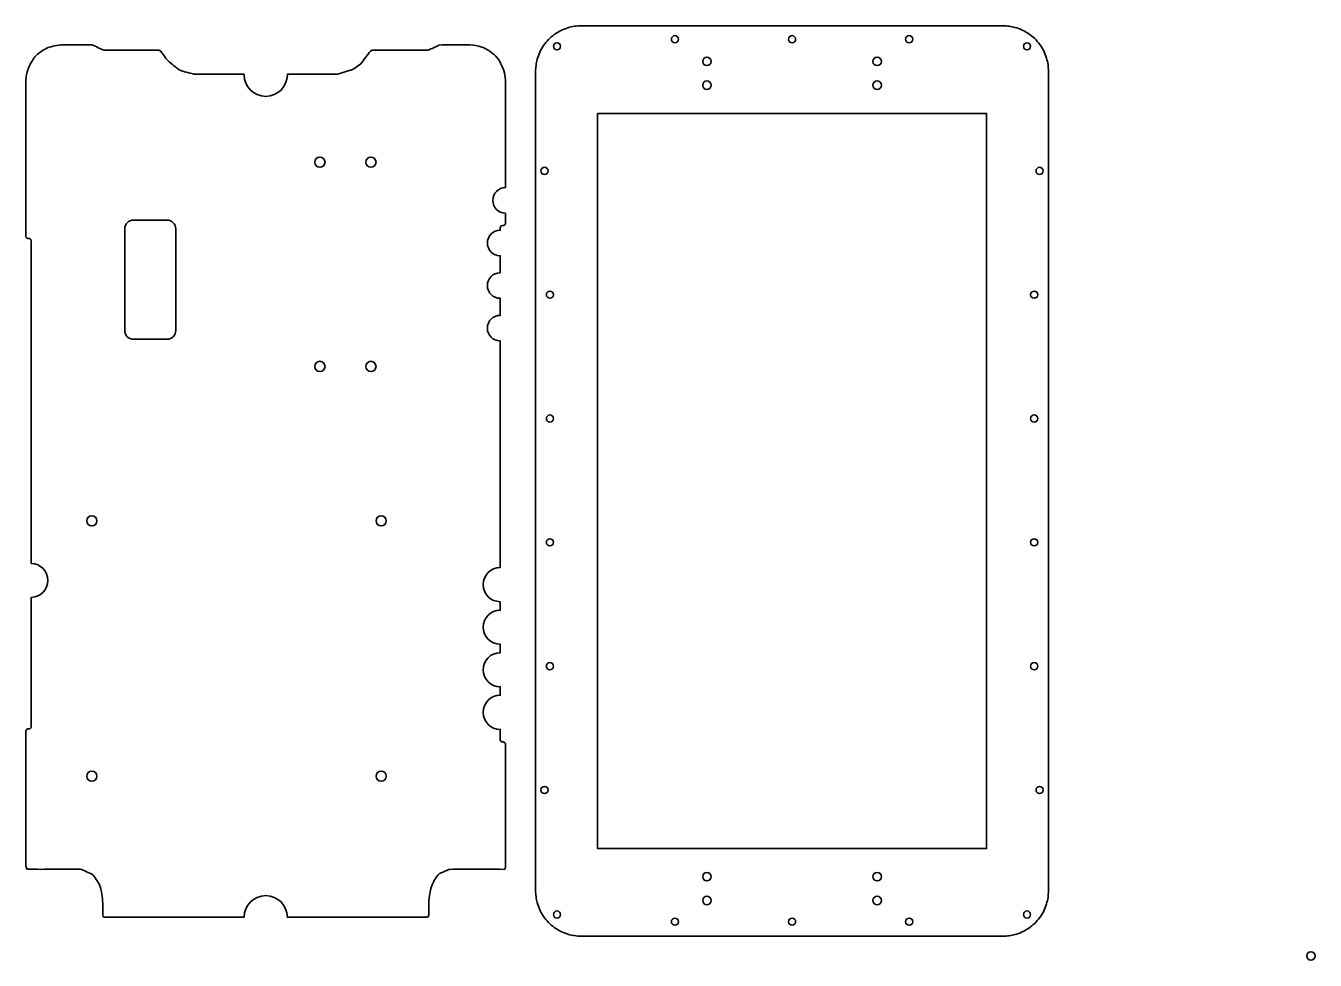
# Model space of a CAD drawing. Header units: inches. Extents: x 2.7 to 32.6, y -22.6 to -1.
import ezdxf

# ---------------------------------------------------------------- set-up
doc = ezdxf.new("R2010")
doc.units = ezdxf.units.IN
doc.header["$MEASUREMENT"] = 0
doc.layers.add('Layer 1', color=7, linetype='Continuous', lineweight=0)

# ---------------------------------------------------------------- blocks, each defined once
blk = doc.blocks.new('Block_1')
at = {"layer": 'Layer 1', "color": 1, "lineweight": 35, "true_color": 0xff0000}
for centre in [(10.946, -12.432), (10.946, -18.338)]:
    blk.add_circle(centre, 0.118, dxfattribs=at)
blk = doc.blocks.new('Block_2')
at = {"layer": 'Layer 1', "color": 1, "lineweight": 35, "true_color": 0xff0000}
for centre in [(4.253, -12.432), (4.253, -18.338)]:
    blk.add_circle(centre, 0.118, dxfattribs=at)
blk = doc.blocks.new('Block_0')
at = {"layer": 'Layer 1'}
for name in ['Block_2', 'Block_1']:
    blk.add_blockref(name, (0, 0), dxfattribs=at)
blk = doc.blocks.new('Block_3')
at = {"layer": 'Layer 1', "color": 1, "lineweight": 35, "true_color": 0xff0000}
for centre in [(9.529, -4.138), (10.71, -4.138), (9.529, -8.862), (10.71, -8.862)]:
    blk.add_circle(centre, 0.118, dxfattribs=at)
blk = doc.blocks.new('Block_4')
at = {"layer": 'Layer 1', "color": 1, "lineweight": 35, "true_color": 0xff0000}
for p, q in [((15.57, -0.986), (25.33, -0.986)), ((14.518, -20.985), (14.518, -2.038)), ((26.381, -20.985), (26.381, -2.038)), ((15.95, -11.51), (15.95, -3.01)), ((26.243, -18.656), (26.258, -18.656)), ((15.57, -22.037), (25.33, -22.037))]:
    blk.add_line(p, q, dxfattribs=at)
for points in [[(15.95, -3.01), (24.95, -3.01), (24.95, -11.51)], [(16.952, -20.011), (15.95, -20.011), (15.95, -11.511)], [(24.95, -11.511), (24.95, -20.011), (16.952, -20.011)]]:
    blk.add_lwpolyline(points, dxfattribs=at)
for centre in [(15.014, -1.461), (17.741, -1.296), (20.45, -1.296), (23.159, -1.296), (25.885, -1.461), (14.724, -4.341), (14.724, -4.341), (26.175, -4.341), (14.849, -7.204), (14.849, -7.204), (26.05, -7.204), (14.849, -10.067), (14.849, -10.067), (26.05, -10.067), (14.849, -12.93), (26.05, -12.93), (14.849, -15.793), (26.05, -15.793), (14.724, -18.656), (26.175, -18.656), (15.014, -21.537), (25.885, -21.537), (17.741, -21.702), (20.45, -21.702), (23.159, -21.702)]:
    blk.add_circle(centre, 0.0825, dxfattribs=at)
for points in [[(14.518, -2.037), (14.52, -1.99), (14.522, -1.944), (14.528, -1.898), (14.533, -1.851), (14.543, -1.806), (14.555, -1.761), (14.571, -1.704), (14.591, -1.649), (14.616, -1.595), (14.64, -1.542), (14.67, -1.49), (14.703, -1.442), (14.736, -1.393), (14.774, -1.348), (14.815, -1.305), (14.856, -1.263), (14.901, -1.224), (14.948, -1.189), (14.996, -1.154), (15.047, -1.123), (15.1, -1.096), (15.153, -1.07), (15.209, -1.048), (15.266, -1.031), (15.315, -1.016), (15.365, -1.004), (15.416, -0.997), (15.466, -0.99), (15.518, -0.988), (15.569, -0.986)], [(25.33, -0.986), (25.377, -0.988), (25.423, -0.989), (25.47, -0.995), (25.516, -1.001), (25.561, -1.01), (25.606, -1.023), (25.663, -1.038), (25.718, -1.058), (25.772, -1.083), (25.825, -1.108), (25.877, -1.137), (25.925, -1.17), (25.974, -1.204), (26.02, -1.241), (26.062, -1.282), (26.104, -1.323), (26.143, -1.368), (26.178, -1.416), (26.213, -1.464), (26.244, -1.514), (26.271, -1.568), (26.297, -1.621), (26.319, -1.676), (26.336, -1.733), (26.351, -1.782), (26.363, -1.832), (26.37, -1.883), (26.377, -1.934), (26.379, -1.985), (26.381, -2.037)], [(14.518, -20.986), (14.52, -21.032), (14.522, -21.079), (14.528, -21.125), (14.533, -21.171), (14.543, -21.217), (14.555, -21.262), (14.571, -21.318), (14.591, -21.374), (14.616, -21.427), (14.64, -21.481), (14.67, -21.532), (14.703, -21.581), (14.736, -21.629), (14.774, -21.675), (14.815, -21.717), (14.856, -21.76), (14.901, -21.799), (14.948, -21.834), (14.996, -21.869), (15.047, -21.9), (15.1, -21.926), (15.153, -21.953), (15.209, -21.975), (15.266, -21.992), (15.315, -22.007), (15.365, -22.019), (15.416, -22.025), (15.466, -22.032), (15.518, -22.035), (15.569, -22.037)], [(25.33, -22.037), (25.377, -22.035), (25.423, -22.033), (25.47, -22.027), (25.516, -22.022), (25.561, -22.012), (25.606, -22), (25.663, -21.984), (25.718, -21.964), (25.772, -21.939), (25.825, -21.915), (25.877, -21.886), (25.925, -21.852), (25.974, -21.819), (26.02, -21.781), (26.062, -21.74), (26.104, -21.699), (26.143, -21.655), (26.178, -21.607), (26.213, -21.559), (26.244, -21.508), (26.271, -21.455), (26.297, -21.402), (26.319, -21.346), (26.336, -21.29), (26.351, -21.24), (26.363, -21.19), (26.37, -21.14), (26.377, -21.089), (26.379, -21.037), (26.381, -20.986)]]:
    blk.add_open_spline(points, degree=3, knots=[0, 0, 0, 0, 1, 1, 1, 2, 2, 2, 3, 3, 3, 4, 4, 4, 5, 5, 5, 6, 6, 6, 7, 7, 7, 8, 8, 8, 9, 9, 9, 10, 10, 10, 10], dxfattribs=at)
for points in [[(25.33, -0.986), (25.33, -0.986), (25.33, -0.986), (25.33, -0.986)], [(14.518, -2.037), (14.518, -2.037), (14.518, -2.037), (14.518, -2.038)], [(26.381, -2.038), (26.381, -2.037), (26.381, -2.037), (26.381, -2.037)], [(26.381, -20.986), (26.381, -20.986), (26.381, -20.985), (26.381, -20.985)], [(25.33, -22.037), (25.33, -22.037), (25.33, -22.037), (25.33, -22.037)]]:
    blk.add_open_spline(points, degree=3, dxfattribs=at)
blk = doc.blocks.new('Block_5')
at = {"layer": 'Layer 1', "color": 1, "lineweight": 35, "true_color": 0xff0000}
for centre in [(18.481, -1.809), (22.418, -1.809), (18.481, -2.36), (22.418, -2.36)]:
    blk.add_circle(centre, 0.0984, dxfattribs=at)
blk = doc.blocks.new('Block_6')
at = {"layer": 'Layer 1', "color": 1, "lineweight": 35, "true_color": 0xff0000}
for centre in [(18.481, -20.661), (22.418, -20.661), (18.481, -21.212), (22.418, -21.212)]:
    blk.add_circle(centre, 0.0984, dxfattribs=at)

msp = doc.modelspace()

# ---------------------------------------------------------------- linework, layer by layer
at = {"layer": 'Layer 1', "color": 1, "lineweight": 35, "true_color": 0xff0000}
msp.add_circle((32.452, -22.494), 0.0984, dxfattribs=at)
for points, knots in [([(13.824, -5.319), (13.824, -5.401), (13.824, -5.481), (13.824, -5.554), (13.824, -5.556), (13.821, -5.567), (13.821, -5.568), (13.815, -5.577), (13.808, -5.59), (13.799, -5.597), (13.796, -5.596), (13.777, -5.605), (13.774, -5.604), (13.766, -5.604), (13.756, -5.604), (13.749, -5.604), (13.717, -5.608), (13.705, -5.625), (13.699, -5.654), (13.699, -5.673), (13.699, -5.693), (13.699, -5.712), (13.698, -5.712), (13.698, -5.712), (13.698, -5.712), (13.535, -5.712), (13.402, -5.845), (13.402, -6.008), (13.402, -6.171), (13.535, -6.303), (13.698, -6.303), (13.698, -6.303), (13.699, -6.303), (13.699, -6.303), (13.699, -6.435), (13.699, -6.568), (13.699, -6.697), (13.699, -6.697), (13.698, -6.697), (13.698, -6.697), (13.535, -6.697), (13.402, -6.829), (13.402, -6.992), (13.402, -7.155), (13.535, -7.287), (13.698, -7.287), (13.698, -7.287), (13.698, -7.287), (13.699, -7.287), (13.699, -7.418), (13.699, -7.549), (13.699, -7.681), (13.698, -7.681), (13.698, -7.681), (13.698, -7.681), (13.535, -7.681), (13.402, -7.813), (13.402, -7.976), (13.402, -8.139), (13.535, -8.271), (13.698, -8.271), (13.698, -8.271), (13.698, -8.271), (13.699, -8.271), (13.699, -10.015), (13.698, -11.772), (13.698, -13.515), (13.698, -13.515), (13.698, -13.515), (13.698, -13.515), (13.48, -13.515), (13.304, -13.691), (13.304, -13.908), (13.304, -14.126), (13.48, -14.302), (13.698, -14.302), (13.698, -14.302), (13.698, -14.302), (13.698, -14.302), (13.699, -14.368), (13.699, -14.433), (13.699, -14.499), (13.698, -14.499), (13.698, -14.499), (13.698, -14.499), (13.48, -14.499), (13.304, -14.675), (13.304, -14.893), (13.304, -15.11), (13.48, -15.286), (13.698, -15.286), (13.698, -15.286), (13.698, -15.286), (13.699, -15.286), (13.699, -15.352), (13.699, -15.418), (13.699, -15.483), (13.698, -15.483), (13.698, -15.483), (13.698, -15.483), (13.48, -15.483), (13.304, -15.659), (13.304, -15.877), (13.304, -16.094), (13.48, -16.271), (13.698, -16.271), (13.698, -16.271), (13.698, -16.271), (13.699, -16.271), (13.699, -16.336), (13.699, -16.402), (13.699, -16.468), (13.698, -16.468), (13.698, -16.467), (13.698, -16.467), (13.48, -16.467), (13.304, -16.644), (13.304, -16.861), (13.304, -17.079), (13.48, -17.255), (13.698, -17.255), (13.698, -17.255), (13.698, -17.255), (13.699, -17.255), (13.699, -17.325), (13.699, -17.395), (13.699, -17.464), (13.697, -17.48), (13.7, -17.508), (13.707, -17.522), (13.707, -17.522), (13.709, -17.524), (13.709, -17.524), (13.709, -17.524), (13.714, -17.529), (13.714, -17.529), (13.714, -17.529), (13.725, -17.538), (13.725, -17.538), (13.731, -17.539), (13.742, -17.547), (13.749, -17.545), (13.76, -17.545), (13.776, -17.545), (13.786, -17.548), (13.796, -17.553), (13.809, -17.561), (13.816, -17.57), (13.819, -17.581), (13.826, -17.599), (13.824, -17.61), (13.824, -17.817), (13.824, -18.101), (13.824, -18.307), (13.825, -19.001), (13.822, -19.748), (13.824, -20.442), (13.818, -20.447), (13.817, -20.456), (13.815, -20.462), (13.807, -20.469), (13.801, -20.483), (13.795, -20.492), (13.494, -20.488), (13.133, -20.486), (12.832, -20.488), (12.754, -20.484), (12.609, -20.484), (12.531, -20.492), (12.512, -20.486), (12.411, -20.543), (12.393, -20.55), (12.393, -20.55), (12.299, -20.59), (12.299, -20.59), (12.26, -20.62), (12.206, -20.697), (12.176, -20.737), (12.154, -20.786), (12.096, -20.911), (12.086, -20.964), (12.076, -21.024), (12.059, -21.16), (12.049, -21.222), (12.046, -21.249), (12.047, -21.543), (12.044, -21.56), (12.044, -21.569), (12.042, -21.579), (12.036, -21.586), (12.026, -21.588), (12.014, -21.591), (12.003, -21.595), (12.003, -21.596), (12.002, -21.598), (12.001, -21.599), (12.001, -21.599), (12.001, -21.6), (12.001, -21.6), (10.959, -21.599), (9.852, -21.599), (8.776, -21.6), (8.776, -21.324), (8.552, -21.1), (8.276, -21.1), (8, -21.1), (7.777, -21.324), (7.776, -21.6), (7.742, -21.6), (7.706, -21.6), (7.672, -21.6), (6.891, -21.6), (5.778, -21.6), (5.008, -21.599), (5.006, -21.598), (4.552, -21.602), (4.552, -21.599), (4.546, -21.597), (4.526, -21.591), (4.52, -21.588), (4.519, -21.585), (4.51, -21.575), (4.509, -21.573), (4.506, -21.467), (4.508, -21.224), (4.495, -21.119), (4.486, -21.041), (4.458, -20.924), (4.433, -20.85), (4.409, -20.796), (4.309, -20.647), (4.266, -20.607), (4.207, -20.582), (4.052, -20.511), (3.994, -20.488), (3.96, -20.484), (3.837, -20.489), (3.801, -20.488), (3.568, -20.492), (3.305, -20.475), (3.072, -20.495), (2.982, -20.485), (2.846, -20.483), (2.758, -20.489), (2.753, -20.488), (2.732, -20.428), (2.731, -20.426), (2.731, -20.426), (2.73, -20.421), (2.73, -20.421), (2.729, -20.42), (2.729, -20.419), (2.729, -20.419), (2.729, -20.419), (2.729, -20.404), (2.729, -20.404), (2.729, -20.344), (2.729, -20.275), (2.729, -20.216), (2.729, -19.264), (2.728, -18.244), (2.729, -17.294), (2.732, -17.274), (2.747, -17.249), (2.769, -17.246), (2.797, -17.243), (2.825, -17.248), (2.845, -17.222), (2.845, -17.222), (2.853, -17.195), (2.854, -17.194), (2.854, -17.117), (2.854, -16.96), (2.854, -16.882), (2.854, -16.653), (2.854, -16.256), (2.854, -16.03), (2.854, -16.03), (2.853, -16.029), (2.853, -16.029), (2.853, -15.423), (2.854, -14.814), (2.854, -14.203), (3.067, -14.198), (3.237, -14.024), (3.237, -13.81), (3.237, -13.596), (3.067, -13.422), (2.854, -13.417), (2.854, -11.316), (2.854, -9.202), (2.853, -7.122), (2.853, -7.122), (2.854, -7.122), (2.854, -7.122), (2.854, -7.122), (2.853, -7.121), (2.853, -7.121), (2.853, -6.766), (2.854, -6.342), (2.854, -5.987), (2.855, -5.971), (2.852, -5.943), (2.845, -5.928), (2.841, -5.924), (2.832, -5.916), (2.828, -5.912), (2.813, -5.906), (2.794, -5.905), (2.779, -5.905), (2.763, -5.903), (2.745, -5.892), (2.735, -5.878), (2.732, -5.875), (2.732, -5.867), (2.73, -5.863), (2.726, -5.514), (2.73, -4.952), (2.729, -4.602), (2.729, -4.602), (2.728, -4.602), (2.728, -4.602), (2.728, -3.894), (2.729, -3.032), (2.729, -2.322), (2.726, -2.272), (2.732, -2.205), (2.738, -2.156), (2.747, -2.066), (2.789, -1.963), (2.825, -1.881), (2.847, -1.835), (2.895, -1.766), (2.921, -1.723), (2.938, -1.708), (2.982, -1.656), (3, -1.643), (3.023, -1.625), (3.084, -1.583), (3.106, -1.564), (3.133, -1.537), (3.211, -1.509), (3.244, -1.488), (3.315, -1.466), (3.484, -1.425), (3.558, -1.424), (3.629, -1.424), (3.73, -1.425), (3.801, -1.424), (3.801, -1.425), (4.245, -1.424), (4.245, -1.425), (4.252, -1.425), (4.263, -1.431), (4.271, -1.431), (4.339, -1.458), (4.466, -1.53), (4.537, -1.55), (4.911, -1.55), (5.397, -1.549), (5.768, -1.55), (5.768, -1.55), (5.768, -1.549), (5.768, -1.549), (5.775, -1.55), (5.807, -1.55), (5.813, -1.55), (5.813, -1.55), (5.819, -1.555), (5.819, -1.555), (5.819, -1.555), (5.852, -1.575), (5.852, -1.575), (5.864, -1.597), (5.957, -1.72), (5.969, -1.743), (6, -1.79), (6.153, -1.908), (6.195, -1.943), (6.209, -1.957), (6.257, -1.989), (6.27, -2.003), (6.27, -2.003), (6.336, -2.031), (6.336, -2.031), (6.353, -2.037), (6.593, -2.099), (6.612, -2.105), (6.612, -2.105), (7.127, -2.105), (7.127, -2.105), (7.31, -2.105), (7.587, -2.106), (7.777, -2.105), (7.777, -2.109), (7.776, -2.113), (7.776, -2.117), (7.776, -2.393), (8, -2.617), (8.276, -2.617), (8.553, -2.617), (8.776, -2.393), (8.776, -2.117), (8.776, -2.113), (8.776, -2.109), (8.776, -2.105), (8.838, -2.105), (8.9, -2.105), (8.962, -2.105), (9.227, -2.105), (9.658, -2.105), (9.922, -2.105), (9.922, -2.105), (9.941, -2.106), (9.94, -2.105), (9.94, -2.105), (10.229, -2.014), (10.229, -2.014), (10.247, -2.009), (10.281, -1.998), (10.301, -1.992), (10.301, -1.992), (10.336, -1.966), (10.336, -1.966), (10.336, -1.966), (10.476, -1.862), (10.476, -1.862), (10.532, -1.791), (10.638, -1.646), (10.696, -1.575), (10.696, -1.575), (10.736, -1.551), (10.736, -1.551), (10.736, -1.551), (10.737, -1.55), (10.737, -1.55), (10.743, -1.55), (10.776, -1.55), (10.784, -1.549), (10.784, -1.549), (10.784, -1.55), (10.784, -1.55), (11.177, -1.55), (11.602, -1.55), (11.994, -1.55), (12.006, -1.55), (12.02, -1.549), (12.032, -1.547), (12.108, -1.518), (12.21, -1.471), (12.281, -1.432), (12.466, -1.412), (12.809, -1.43), (12.994, -1.424), (13.081, -1.43), (13.193, -1.446), (13.273, -1.481), (13.286, -1.482), (13.325, -1.5), (13.337, -1.501), (13.337, -1.501), (13.44, -1.558), (13.44, -1.558), (13.44, -1.558), (13.445, -1.561), (13.445, -1.561), (13.467, -1.575), (13.547, -1.644), (13.57, -1.658), (13.603, -1.699), (13.652, -1.757), (13.684, -1.798), (13.711, -1.857), (13.758, -1.962), (13.785, -2.02), (13.821, -2.157), (13.828, -2.316), (13.824, -2.457), (13.824, -3.14), (13.824, -3.88), (13.824, -4.561), (13.824, -4.561), (13.823, -4.728), (13.823, -4.728), (13.66, -4.728), (13.527, -4.86), (13.527, -5.023), (13.527, -5.186), (13.66, -5.319), (13.823, -5.319)], [0, 0, 0, 0, 1, 1, 1, 2, 2, 2, 3, 3, 3, 4, 4, 4, 5, 5, 5, 6, 6, 6, 7, 7, 7, 8, 8, 8, 9, 9, 9, 10, 10, 10, 11, 11, 11, 12, 12, 12, 13, 13, 13, 14, 14, 14, 15, 15, 15, 16, 16, 16, 17, 17, 17, 18, 18, 18, 19, 19, 19, 20, 20, 20, 21, 21, 21, 22, 22, 22, 23, 23, 23, 24, 24, 24, 25, 25, 25, 26, 26, 26, 27, 27, 27, 28, 28, 28, 29, 29, 29, 30, 30, 30, 31, 31, 31, 32, 32, 32, 33, 33, 33, 34, 34, 34, 35, 35, 35, 36, 36, 36, 37, 37, 37, 38, 38, 38, 39, 39, 39, 40, 40, 40, 41, 41, 41, 42, 42, 42, 43, 43, 43, 44, 44, 44, 45, 45, 45, 46, 46, 46, 47, 47, 47, 48, 48, 48, 49, 49, 49, 50, 50, 50, 51, 51, 51, 52, 52, 52, 53, 53, 53, 54, 54, 54, 55, 55, 55, 56, 56, 56, 57, 57, 57, 58, 58, 58, 59, 59, 59, 60, 60, 60, 61, 61, 61, 62, 62, 62, 63, 63, 63, 64, 64, 64, 65, 65, 65, 66, 66, 66, 67, 67, 67, 68, 68, 68, 69, 69, 69, 70, 70, 70, 71, 71, 71, 72, 72, 72, 73, 73, 73, 74, 74, 74, 75, 75, 75, 76, 76, 76, 77, 77, 77, 78, 78, 78, 79, 79, 79, 80, 80, 80, 81, 81, 81, 82, 82, 82, 83, 83, 83, 84, 84, 84, 85, 85, 85, 86, 86, 86, 87, 87, 87, 88, 88, 88, 89, 89, 89, 90, 90, 90, 91, 91, 91, 92, 92, 92, 93, 93, 93, 94, 94, 94, 95, 95, 95, 96, 96, 96, 97, 97, 97, 98, 98, 98, 99, 99, 99, 100, 100, 100, 101, 101, 101, 102, 102, 102, 103, 103, 103, 104, 104, 104, 105, 105, 105, 106, 106, 106, 107, 107, 107, 108, 108, 108, 109, 109, 109, 110, 110, 110, 111, 111, 111, 112, 112, 112, 113, 113, 113, 114, 114, 114, 115, 115, 115, 116, 116, 116, 117, 117, 117, 118, 118, 118, 119, 119, 119, 120, 120, 120, 121, 121, 121, 122, 122, 122, 123, 123, 123, 124, 124, 124, 125, 125, 125, 126, 126, 126, 127, 127, 127, 128, 128, 128, 129, 129, 129, 130, 130, 130, 131, 131, 131, 132, 132, 132, 133, 133, 133, 134, 134, 134, 135, 135, 135, 136, 136, 136, 137, 137, 137, 138, 138, 138, 139, 139, 139, 140, 140, 140, 141, 141, 141, 142, 142, 142, 143, 143, 143, 144, 144, 144, 145, 145, 145, 146, 146, 146, 147, 147, 147, 148, 148, 148, 149, 149, 149, 150, 150, 150, 151, 151, 151, 152, 152, 152, 153, 153, 153, 154, 154, 154, 155, 155, 155, 156, 156, 156, 157, 157, 157, 158, 158, 158, 159, 159, 159, 160, 160, 160, 161, 161, 161, 162, 162, 162, 163, 163, 163, 163]), ([(5.991, -8.234), (5.991, -8.234), (5.219, -8.234), (5.219, -8.234), (5.106, -8.234), (5.014, -8.143), (5.014, -8.03), (5.014, -8.03), (5.014, -5.683), (5.014, -5.683), (5.014, -5.57), (5.106, -5.478), (5.219, -5.478), (5.219, -5.478), (5.991, -5.478), (5.991, -5.478), (6.104, -5.478), (6.196, -5.57), (6.196, -5.683), (6.196, -5.683), (6.196, -8.03), (6.196, -8.03), (6.196, -8.143), (6.104, -8.234), (5.991, -8.234)], [0, 0, 0, 0, 1, 1, 1, 2, 2, 2, 3, 3, 3, 4, 4, 4, 5, 5, 5, 6, 6, 6, 7, 7, 7, 8, 8, 8, 8])]:
    msp.add_open_spline(points, degree=3, knots=knots, dxfattribs=at)

# ---------------------------------------------------------------- block references
at = {"layer": 'Layer 1'}
for name in ['Block_4', 'Block_5', 'Block_3', 'Block_0', 'Block_6']:
    msp.add_blockref(name, (0, 0), dxfattribs=at)

doc.saveas('drawing.dxf')
